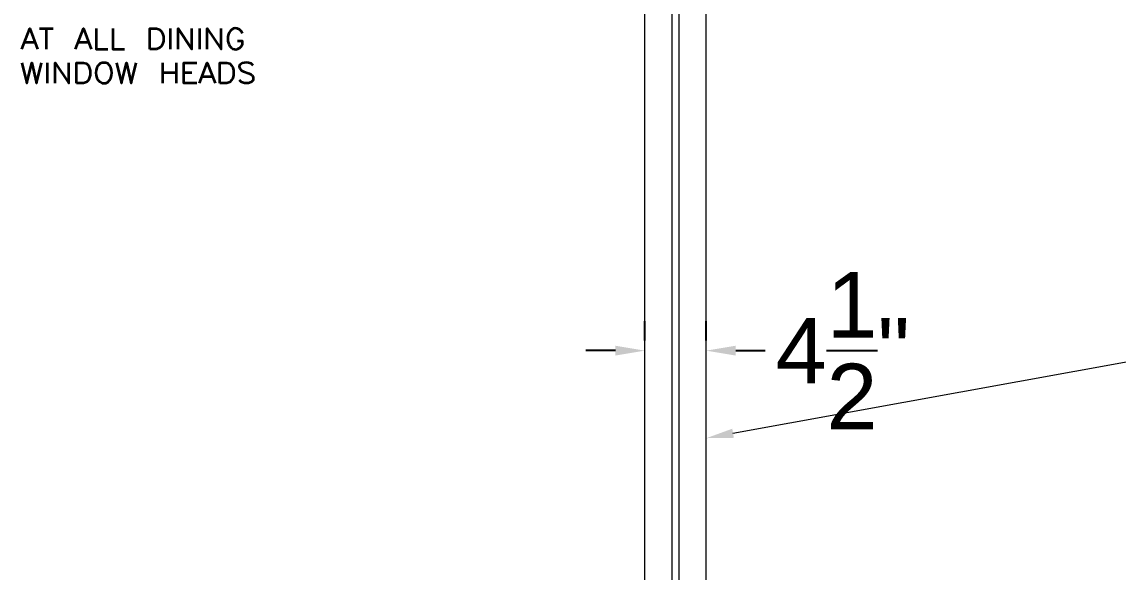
# Model space of a CAD drawing. Header units: inches. Extents: x 5 to 516, y -193 to 129.
# Drawn here: x 350.82 to 357.51, y -40.32 to -36.96 of the extents above; entities that cross this region are included whole.
import ezdxf

# ---------------------------------------------------------------- set-up
doc = ezdxf.new("R2010")
doc.units = ezdxf.units.IN
doc.header["$MEASUREMENT"] = 0
for name, color, linetype in [('Highlight', 210, 'Continuous'), ('PDF5_Geometry', 7, 'Continuous'), ('PDF5_Solid Fills', 7, 'Continuous')]:
    doc.layers.add(name, color=color, linetype=linetype)
doc.styles.get("Standard").update_dxf_attribs({"font": 'arial.ttf'})
doc.dimstyles.get("Standard").update_dxf_attribs({"dimtxt": 0.4, "dimasz": 0.18, "dimexe": 0.18, "dimexo": 0.0625, "dimgap": 0.09, "dimtad": 0, "dimtih": 1, "dimtoh": 1, "dimdec": 4, "dimlfac": 12, "dimzin": 0, "dimdsep": 46, "dimlunit": 4, "dimtxsty": 'Standard', "dimcen": 0.09, "dimadec": 3, "dimazin": 0, "dimtfac": 1, "dimtdec": 4, "dimtofl": 0, "dimtmove": 0, "dimatfit": 3, "dimfxl": 1, "dimtolj": 1, "dimtzin": 0, "dimarcsym": 0})

# ---------------------------------------------------------------- blocks, each defined once
blk = doc.blocks.new('*D77')
at = {"layer": 'Defpoints', "color": 0, "transparency": 16777216}
for p in [(354.6221, -38.9707), (354.9966, -38.9707), (354.9966, -38.9707)]:
    blk.add_point(p, dxfattribs=at)
at = {"layer": 'Highlight', "color": 0, "lineweight": -2, "transparency": 16777216}
for p, q in [((354.6221, -38.9082), (354.6221, -38.7907)), ((354.9966, -38.9082), (354.9966, -38.7907)), ((354.4421, -38.9707), (354.2621, -38.9707)), ((355.1766, -38.9707), (355.3566, -38.9707))]:
    blk.add_line(p, q, dxfattribs=at)
at = {"layer": 'Highlight', "color": 0, "transparency": 16777216}
for points in [[(354.4421, -38.9407), (354.4421, -39.0007), (354.6221, -38.9707)], [(355.1766, -38.9407), (355.1766, -39.0007), (354.9966, -38.9707)]]:
    blk.add_solid(points, dxfattribs=at)
at = {"layer": 'Highlight', "color": 0, "transparency": 16777216, "insert": (355.8303, -38.9707), "char_height": 0.4, "attachment_point": 5}
blk.add_mtext('\\A1;4{\\H1x;\\S1/2;}"', dxfattribs=at)

msp = doc.modelspace()

# ---------------------------------------------------------------- linework, layer by layer
at = {"layer": 'PDF5_Geometry', "lineweight": 15}
for points in [[(354.62214, -42.6145658), (354.9965845, -42.6145658), (354.9965845, -42.4478991), (354.9965845, -35.5734541)], [(354.6221406, -42.6145658), (354.6221406, -42.4478991), (354.6221406, -35.5734541)], [(355.1599191, -39.4756767), (358.2899194, -38.9067878), (358.7888084, -38.9067878)]]:
    msp.add_lwpolyline(points, dxfattribs=at)
msp.add_lwpolyline([(354.7888072, -42.4767874), (354.7888072, -35.5445647), (354.8299183, -35.5445647), (354.8299183, -42.4767874)], close=True, dxfattribs=at)
at = {"layer": 'PDF5_Geometry', "lineweight": 35}
for points in [[(350.819919, -37.1278982), (350.8676968, -37.0023426), (350.9154746, -37.1278982)], [(350.9276958, -37.0023432), (351.0110292, -37.0023432)], [(350.9688064, -37.0023432), (350.9688064, -37.1278988)], [(351.1476959, -37.1278982), (351.1954737, -37.0023426), (351.2432515, -37.1278982)], [(351.2721398, -37.0023432), (351.2721398, -37.1278988), (351.3443621, -37.1278988)], [(351.3743624, -37.0023432), (351.3743624, -37.1278988), (351.4454735, -37.1278988)], [(351.7254728, -37.0023432), (351.7254728, -37.1278988)], [(351.7732521, -37.1278982), (351.7732521, -37.0023426), (351.8565854, -37.1278982), (351.8565854, -37.0023426)], [(351.9043624, -37.0023432), (351.9043624, -37.1278988)], [(351.9510294, -37.1278982), (351.9510294, -37.0023426), (352.0354739, -37.1278982), (352.0354739, -37.0023426)], [(352.0765842, -37.0501209), (352.0765842, -37.0801209), (352.0821397, -37.0978987)], [(352.1654731, -37.0323431), (352.1599175, -37.0201209), (352.1476953, -37.0078987)], [(350.8376961, -37.0856765), (350.8976961, -37.0856765)], [(351.165473, -37.0856765), (351.225473, -37.0856765)], [(352.1599175, -37.1101209), (352.1654731, -37.0978987), (352.1654731, -37.0801209), (352.1365842, -37.0801209)], [(350.819919, -37.2112315), (350.849919, -37.335676), (350.879919, -37.2112315), (350.9088079, -37.335676), (350.9388079, -37.2112315)], [(350.9743628, -37.2112315), (350.9743628, -37.335676)], [(351.0221398, -37.3356766), (351.0221398, -37.2112321), (351.1054732, -37.3356766), (351.1054732, -37.2112321)], [(351.3443617, -37.2167871), (351.3321395, -37.2112315), (351.3088061, -37.2112315), (351.2965839, -37.2167871), (351.2843617, -37.2290093)], [(351.3976959, -37.2112315), (351.4276959, -37.335676), (351.4576959, -37.2112315), (351.4865848, -37.335676), (351.5165848, -37.2112315)], [(351.6776959, -37.2112315), (351.6776959, -37.335676)], [(351.7610292, -37.2112315), (351.7610292, -37.335676)], [(351.886584, -37.3356766), (351.8088062, -37.3356766), (351.8088062, -37.2112321), (351.886584, -37.2112321)], [(351.9043624, -37.3356766), (351.951029, -37.2112321), (351.9988068, -37.3356766)], [(352.1599182, -37.2590097), (352.1721404, -37.2645653), (352.207696, -37.2767875), (352.2199182, -37.282343), (352.2254738, -37.2878986), (352.2310293, -37.3001208), (352.2310293, -37.3178986), (352.2199182, -37.3301208), (352.2021405, -37.3356764), (352.177696, -37.3356764), (352.1599182, -37.3301208), (352.147696, -37.3178986)], [(352.2310293, -37.2290097), (352.2199182, -37.2167875), (352.2021405, -37.2112319)], [(351.3088061, -37.335676), (351.3321395, -37.335676), (351.3443617, -37.3301204)], [(351.6776959, -37.2701214), (351.7610292, -37.2701214)], [(351.8088062, -37.2701214), (351.856584, -37.2701214)], [(351.9221394, -37.2945649), (351.9810283, -37.2945649)]]:
    msp.add_lwpolyline(points, dxfattribs=at)
for points in [[(351.5999167, -37.1278982), (351.5999167, -37.0023426), (351.642139, -37.0023426), (351.6599167, -37.0078982), (351.672139, -37.0201204), (351.6776945, -37.0323426), (351.6832501, -37.0501204), (351.6832501, -37.0801204), (351.6776945, -37.0978982), (351.672139, -37.1101204), (351.6599167, -37.1212315), (351.642139, -37.1278982)], [(351.1532524, -37.3356766), (351.1532524, -37.2112321), (351.1954746, -37.2112321), (351.2132524, -37.2167877), (351.2254746, -37.2290099), (351.2310302, -37.2412321), (351.2365857, -37.2590099), (351.2365857, -37.2878988), (351.2310302, -37.3056766), (351.2254746, -37.3178988), (351.2132524, -37.330121), (351.1954746, -37.3356766)], [(352.0288063, -37.3356766), (352.0288063, -37.2112321), (352.0710285, -37.2112321), (352.0888063, -37.2167877), (352.0999174, -37.2290099), (352.1065841, -37.2412321), (352.1121396, -37.2590099), (352.1121396, -37.2878988), (352.1065841, -37.3056766), (352.0999174, -37.3178988), (352.0888063, -37.330121), (352.0710285, -37.3356766)]]:
    msp.add_lwpolyline(points, close=True, dxfattribs=at)
for points in [[(352.1476953, -37.0078987), (352.1112138, -36.985695), (352.0828249, -37.0155653), (352.0765842, -37.0501209)], [(352.0821397, -37.0978987), (352.0975286, -37.1324542), (352.1329175, -37.1426765), (352.1599175, -37.1101209)], [(351.2843617, -37.2290093), (351.2621395, -37.2623056), (351.2673617, -37.3206204), (351.3088061, -37.335676)], [(351.3443617, -37.3301204), (351.3771024, -37.3018056), (351.377121, -37.2451019), (351.3443617, -37.2167871)], [(352.2021405, -37.2112319), (352.1699923, -37.2062134), (352.123696, -37.222306), (352.1599182, -37.2590097)]]:
    msp.add_open_spline(points, degree=3, dxfattribs=at)
at = {"layer": 'PDF5_Solid Fills', "lineweight": 50, "transparency": 33554559}
msp.add_solid([(355.1654733, -39.5034545), (354.9965844, -39.5056767), (355.1554733, -39.4478989)], dxfattribs=at)

# ---------------------------------------------------------------- dimensions: what is measured, and where the dimension line sits
at = {"layer": 'Highlight'}
dim = msp.add_linear_dim(base=(354.9965845, -38.9706598), p1=(354.6221406, -38.9706598), p2=(354.9965845, -38.9706598), angle=180, dimstyle='Standard', dxfattribs=at)
dim.commit()
dim.dimension.update_dxf_attribs({"geometry": '*D77', "text_midpoint": (355.8303498, -38.9706598)})

doc.saveas('drawing.dxf')
